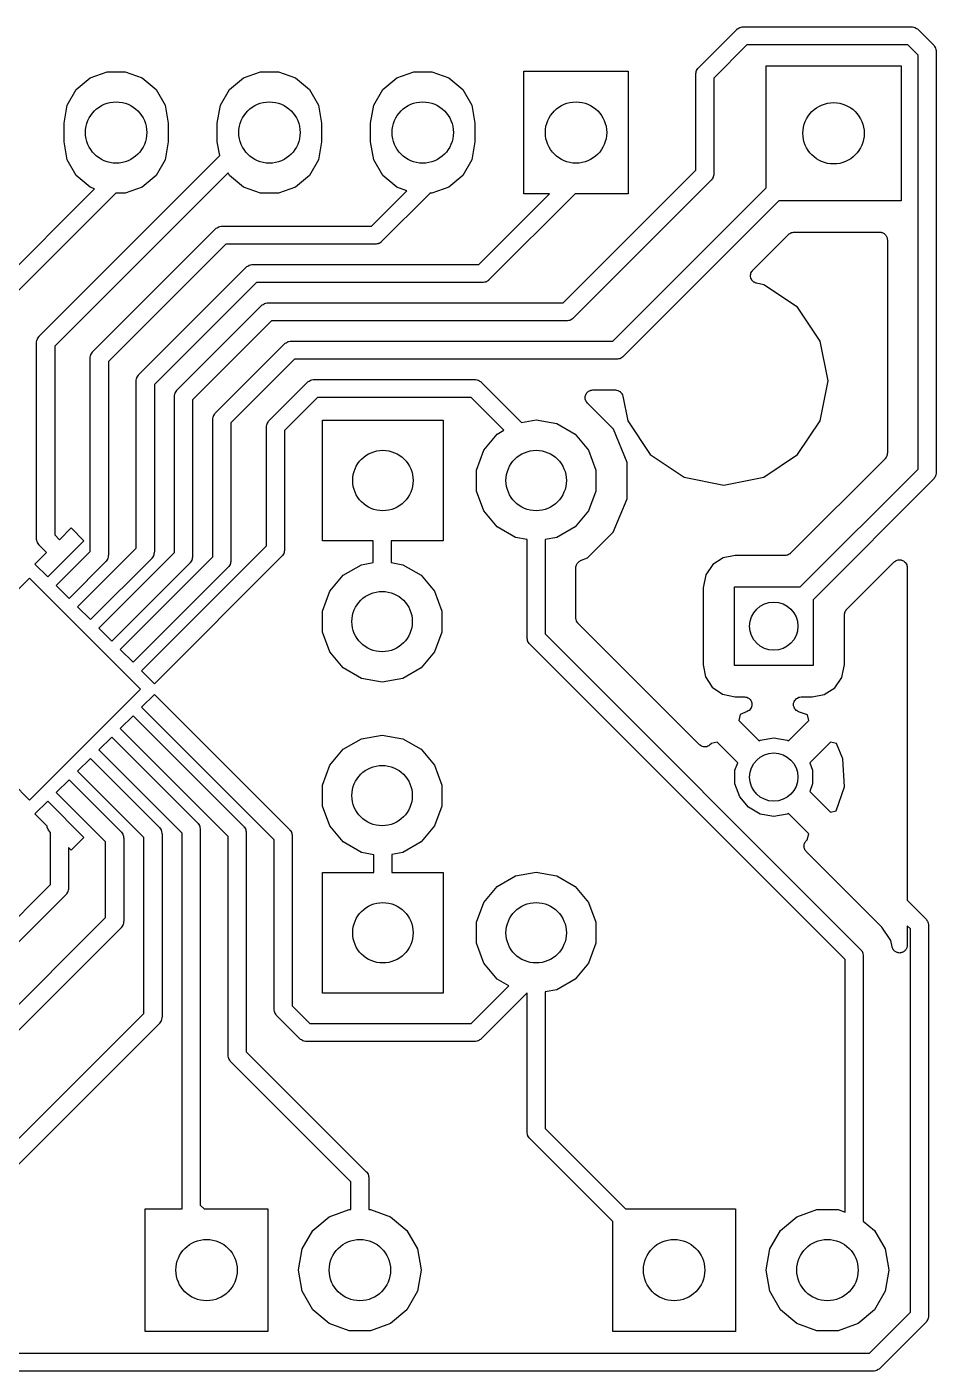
# Model space of a CAD drawing. Extents: x 3.5 to 43, y -206.8 to -184.6.
# Drawn here: x 27.93 to 43, y -206.84 to -184.57 of the extents above; entities that cross this region are included whole.
import ezdxf

# ---------------------------------------------------------------- set-up
doc = ezdxf.new("R2010")
doc.units = 0
doc.header["$MEASUREMENT"] = 0
doc.layers.add('BLACK', color=7, linetype='CONTINUOUS')

msp = doc.modelspace()

# ---------------------------------------------------------------- linework, layer by layer
at = {"layer": 'Black'}
for p, q in [((39.0607, -185.253), (39.6957, -184.618)), ((39.6957, -184.618), (39.7011, -184.614)), ((39.7011, -184.614), (39.7054, -184.609)), ((39.7054, -184.609), (39.7223, -184.599)), ((39.7223, -184.599), (39.7384, -184.588)), ((39.7384, -184.588), (39.7448, -184.586)), ((39.7448, -184.586), (39.7505, -184.583)), ((39.7505, -184.583), (39.7698, -184.58)), ((39.7698, -184.58), (39.7887, -184.575)), ((39.7887, -184.575), (39.7953, -184.575)), ((39.7953, -184.575), (39.8018, -184.574)), ((39.8018, -184.574), (42.5958, -184.574)), ((42.5958, -184.574), (42.6023, -184.575)), ((42.6023, -184.575), (42.6089, -184.575)), ((42.6089, -184.575), (42.6278, -184.58)), ((42.6278, -184.58), (42.6471, -184.583)), ((42.6471, -184.583), (42.6528, -184.586)), ((42.6528, -184.586), (42.6592, -184.588)), ((42.6592, -184.588), (42.6752, -184.599)), ((42.6752, -184.599), (42.6922, -184.609)), ((42.6922, -184.609), (42.6965, -184.614)), ((42.6965, -184.614), (42.7019, -184.618)), ((42.7019, -184.618), (42.9559, -184.872)), ((39.8639, -184.874), (39.3168, -185.421)), ((42.5337, -184.874), (39.8639, -184.874)), ((42.6998, -185.04), (42.5337, -184.874)), ((42.6998, -191.901), (42.6998, -185.04)), ((42.9559, -184.872), (42.9597, -184.877)), ((42.9597, -184.877), (42.9647, -184.882)), ((42.9647, -184.882), (42.9745, -184.899)), ((42.9745, -184.899), (42.9857, -184.915)), ((42.9857, -184.915), (42.9875, -184.921)), ((42.9875, -184.921), (42.9908, -184.927)), ((42.9908, -184.927), (42.9942, -184.946)), ((42.9942, -184.946), (42.9992, -184.965)), ((42.9992, -184.965), (42.9987, -184.972)), ((42.9987, -184.972), (42.9998, -184.978)), ((42.9998, -184.978), (42.9998, -191.963)), ((39.0309, -185.296), (39.0421, -185.28)), ((39.0421, -185.28), (39.0519, -185.263)), ((39.0519, -185.263), (39.0569, -185.258)), ((39.0569, -185.258), (39.0607, -185.253)), ((40.1828, -187.242), (40.1828, -185.219)), ((40.1828, -185.219), (42.418, -185.219)), ((42.418, -185.219), (42.418, -187.455)), ((28.7516, -185.613), (28.9814, -185.42)), ((28.9814, -185.42), (29.2632, -185.317)), ((29.2632, -185.317), (29.5632, -185.317)), ((29.5632, -185.317), (29.845, -185.42)), ((29.845, -185.42), (30.0748, -185.613)), ((31.2916, -185.613), (31.5214, -185.42)), ((31.5214, -185.42), (31.8032, -185.317)), ((31.8032, -185.317), (32.1032, -185.317)), ((32.1032, -185.317), (32.385, -185.42)), ((32.385, -185.42), (32.6148, -185.613)), ((33.8316, -185.613), (34.0614, -185.42)), ((34.0614, -185.42), (34.3432, -185.317)), ((34.3432, -185.317), (34.6432, -185.317)), ((34.6432, -185.317), (34.925, -185.42)), ((34.925, -185.42), (35.1548, -185.613)), ((36.1696, -187.34), (36.1696, -185.308)), ((36.1696, -185.308), (37.8968, -185.308)), ((37.8968, -185.308), (37.8968, -187.34)), ((39.0168, -185.359), (39.0179, -185.353)), ((39.0168, -186.948), (39.0168, -185.359)), ((39.0174, -185.346), (39.0224, -185.327)), ((39.0179, -185.353), (39.0174, -185.346)), ((39.0224, -185.327), (39.0258, -185.308)), ((39.0258, -185.308), (39.0291, -185.302)), ((39.0291, -185.302), (39.0309, -185.296)), ((39.3168, -185.421), (39.3168, -187.01)), ((28.6017, -185.873), (28.7516, -185.613)), ((30.0748, -185.613), (30.2247, -185.873)), ((31.1417, -185.873), (31.2916, -185.613)), ((32.6148, -185.613), (32.7647, -185.873)), ((33.6817, -185.873), (33.8316, -185.613)), ((35.1548, -185.613), (35.3047, -185.873)), ((28.5496, -186.168), (28.6017, -185.873)), ((30.2247, -185.873), (30.2768, -186.168)), ((31.0896, -186.168), (31.1417, -185.873)), ((32.7647, -185.873), (32.8168, -186.168)), ((33.6296, -186.168), (33.6817, -185.873)), ((35.3047, -185.873), (35.3568, -186.168)), ((28.5496, -186.481), (28.5496, -186.168)), ((30.2768, -186.168), (30.2768, -186.481)), ((31.0896, -186.481), (31.0896, -186.168)), ((32.8168, -186.168), (32.8168, -186.481)), ((33.6296, -186.481), (33.6296, -186.168)), ((35.3568, -186.168), (35.3568, -186.481)), ((28.6017, -186.776), (28.5496, -186.481)), ((30.2768, -186.481), (30.2247, -186.776)), ((31.1296, -186.707), (31.0896, -186.481)), ((32.8168, -186.481), (32.7647, -186.776)), ((33.6817, -186.776), (33.6296, -186.481)), ((35.3568, -186.481), (35.3047, -186.776)), ((28.1387, -189.698), (31.1296, -186.707)), ((28.7516, -187.036), (28.6017, -186.776)), ((30.2247, -186.776), (30.0748, -187.036)), ((32.7647, -186.776), (32.6148, -187.036)), ((33.8316, -187.036), (33.6817, -186.776)), ((35.3047, -186.776), (35.1548, -187.036)), ((31.2674, -186.994), (28.3948, -189.866)), ((28.9814, -187.228), (28.7516, -187.036)), ((30.0748, -187.036), (29.845, -187.228)), ((31.2916, -187.036), (31.2674, -186.994)), ((31.5214, -187.228), (31.2916, -187.036)), ((32.6148, -187.036), (32.385, -187.228)), ((34.0614, -187.228), (33.8316, -187.036)), ((35.1548, -187.036), (34.925, -187.228)), ((36.8187, -189.146), (39.0168, -186.948)), ((39.3027, -187.073), (39.2915, -187.089)), ((39.3045, -187.067), (39.3027, -187.073)), ((39.3078, -187.061), (39.3045, -187.067)), ((39.3112, -187.042), (39.3078, -187.061)), ((39.3162, -187.023), (39.3112, -187.042)), ((39.3168, -187.01), (39.3157, -187.017)), ((39.3157, -187.017), (39.3162, -187.023)), ((27.3767, -188.936), (29.0568, -187.256)), ((29.0568, -187.256), (28.9814, -187.228)), ((29.845, -187.228), (29.5632, -187.331)), ((31.8032, -187.331), (31.5214, -187.228)), ((32.385, -187.228), (32.1032, -187.331)), ((33.6437, -187.876), (34.2299, -187.29)), ((34.2299, -187.29), (34.0614, -187.228)), ((34.925, -187.228), (34.6432, -187.331)), ((39.2729, -187.116), (36.9869, -189.402)), ((37.6442, -189.781), (40.1828, -187.242)), ((39.2767, -187.111), (39.2729, -187.116)), ((39.2817, -187.106), (39.2767, -187.111)), ((39.2915, -187.089), (39.2817, -187.106)), ((29.406, -187.331), (27.6328, -189.104)), ((29.5632, -187.331), (29.406, -187.331)), ((32.1032, -187.331), (31.8032, -187.331)), ((34.5993, -187.345), (33.8119, -188.132)), ((34.6031, -187.339), (34.5993, -187.345)), ((34.6081, -187.335), (34.6031, -187.339)), ((34.6104, -187.331), (34.6081, -187.335)), ((34.6432, -187.331), (34.6104, -187.331)), ((35.4217, -188.511), (36.5925, -187.34)), ((37.0167, -187.34), (35.5899, -188.767)), ((36.5925, -187.34), (36.1696, -187.34)), ((37.8968, -187.34), (37.0167, -187.34)), ((40.3949, -187.455), (37.8124, -190.037)), ((42.418, -187.455), (40.3949, -187.455)), ((29.0277, -189.952), (31.0597, -187.92)), ((31.0597, -187.92), (31.0651, -187.916)), ((31.0651, -187.916), (31.0694, -187.911)), ((31.0694, -187.911), (31.0864, -187.901)), ((31.0864, -187.901), (31.1024, -187.89)), ((31.1024, -187.89), (31.1088, -187.888)), ((31.1088, -187.888), (31.1145, -187.885)), ((31.1145, -187.885), (31.1338, -187.882)), ((31.1338, -187.882), (31.1527, -187.877)), ((31.1527, -187.877), (31.1593, -187.877)), ((31.1593, -187.877), (31.1658, -187.876)), ((31.1658, -187.876), (33.6437, -187.876)), ((31.2279, -188.176), (29.2838, -190.12)), ((33.7058, -188.176), (31.2279, -188.176)), ((33.7123, -188.175), (33.7058, -188.176)), ((33.7189, -188.175), (33.7123, -188.175)), ((33.7378, -188.17), (33.7189, -188.175)), ((33.7571, -188.167), (33.7378, -188.17)), ((33.7628, -188.164), (33.7571, -188.167)), ((33.7692, -188.162), (33.7628, -188.164)), ((33.7852, -188.151), (33.7692, -188.162)), ((33.8022, -188.141), (33.7852, -188.151)), ((33.8065, -188.136), (33.8022, -188.141)), ((33.8119, -188.132), (33.8065, -188.136)), ((39.9608, -188.607), (40.5557, -188.012)), ((40.5557, -188.012), (40.5603, -188.009)), ((40.5603, -188.009), (40.5639, -188.005)), ((40.5639, -188.005), (40.5783, -187.996)), ((40.5783, -187.996), (40.5918, -187.987)), ((40.5918, -187.987), (40.5972, -187.985)), ((40.5972, -187.985), (40.6021, -187.983)), ((40.6021, -187.983), (40.6184, -187.98)), ((40.6184, -187.98), (40.6344, -187.975)), ((40.6344, -187.975), (40.64, -187.976)), ((40.64, -187.976), (40.6455, -187.975)), ((40.6455, -187.975), (42.0648, -187.975)), ((42.0648, -187.975), (42.0757, -187.977)), ((42.0757, -187.977), (42.0869, -187.977)), ((42.0869, -187.977), (42.0973, -187.981)), ((42.0973, -187.981), (42.1082, -187.983)), ((42.1082, -187.983), (42.1179, -187.988)), ((42.1179, -187.988), (42.1283, -187.992)), ((42.1283, -187.992), (42.1368, -187.999)), ((42.1368, -187.999), (42.1464, -188.005)), ((42.1464, -188.005), (42.1536, -188.013)), ((42.1536, -188.013), (42.1621, -188.02)), ((42.1621, -188.02), (42.1676, -188.03)), ((42.1676, -188.03), (42.1748, -188.038)), ((42.1748, -188.038), (42.1786, -188.049)), ((42.1786, -188.049), (42.1841, -188.059)), ((42.1841, -188.059), (42.1861, -188.069)), ((42.1861, -188.069), (42.1899, -188.08)), ((42.1899, -188.08), (42.1899, -188.091)), ((42.1899, -188.091), (42.1918, -188.102)), ((42.1918, -188.102), (42.1918, -191.638)), ((29.7897, -190.333), (31.5677, -188.555)), ((31.5677, -188.555), (31.5731, -188.551)), ((31.5731, -188.551), (31.5774, -188.546)), ((31.5774, -188.546), (31.5944, -188.536)), ((31.5944, -188.536), (31.6104, -188.525)), ((31.6104, -188.525), (31.6168, -188.523)), ((31.6168, -188.523), (31.6225, -188.52)), ((31.6225, -188.52), (31.6418, -188.517)), ((31.6418, -188.517), (31.6607, -188.512)), ((31.6607, -188.512), (31.6673, -188.512)), ((31.6673, -188.512), (31.6738, -188.511)), ((31.6738, -188.511), (35.4217, -188.511)), ((39.9355, -188.643), (39.9458, -188.629)), ((39.9458, -188.629), (39.9551, -188.613)), ((39.9551, -188.613), (39.9584, -188.611)), ((39.9584, -188.611), (39.9608, -188.607)), ((31.7359, -188.811), (30.0458, -190.501)), ((35.4838, -188.811), (31.7359, -188.811)), ((35.4903, -188.81), (35.4838, -188.811)), ((35.4969, -188.81), (35.4903, -188.81)), ((35.5158, -188.805), (35.4969, -188.81)), ((35.5351, -188.802), (35.5158, -188.805)), ((35.5408, -188.799), (35.5351, -188.802)), ((35.5472, -188.797), (35.5408, -188.799)), ((35.5632, -188.786), (35.5472, -188.797)), ((35.5802, -188.776), (35.5632, -188.786)), ((35.5845, -188.771), (35.5802, -188.776)), ((35.5899, -188.767), (35.5845, -188.771)), ((39.9236, -188.694), (39.9244, -188.69)), ((39.9263, -188.712), (39.9236, -188.694)), ((39.9241, -188.686), (39.9287, -188.669)), ((39.9244, -188.69), (39.9241, -188.686)), ((39.9279, -188.73), (39.9263, -188.712)), ((39.9297, -188.734), (39.9279, -188.73)), ((39.9287, -188.669), (39.9322, -188.651)), ((39.9303, -188.738), (39.9297, -188.734)), ((39.939, -188.753), (39.9303, -188.738)), ((39.9322, -188.651), (39.9344, -188.647)), ((39.9344, -188.647), (39.9355, -188.643)), ((39.9465, -188.77), (39.939, -188.753)), ((39.9495, -188.773), (39.9465, -188.77)), ((39.9515, -188.776), (39.9495, -188.773)), ((39.965, -188.788), (39.9515, -188.776)), ((39.9777, -188.801), (39.965, -188.788)), ((39.9815, -188.803), (39.9777, -188.801)), ((39.9847, -188.805), (39.9815, -188.803)), ((40.0014, -188.812), (39.9847, -188.805)), ((40.0177, -188.82), (40.0014, -188.812)), ((40.0219, -188.82), (40.0177, -188.82)), ((40.0258, -188.821), (40.0219, -188.82)), ((40.1445, -188.845), (40.0258, -188.821)), ((40.7043, -189.219), (40.1445, -188.845)), ((30.4247, -190.587), (31.8217, -189.19)), ((31.8217, -189.19), (31.8271, -189.186)), ((31.8271, -189.186), (31.8314, -189.181)), ((31.8314, -189.181), (31.8484, -189.171)), ((31.8484, -189.171), (31.8644, -189.16)), ((31.8644, -189.16), (31.8708, -189.158)), ((31.8708, -189.158), (31.8765, -189.155)), ((31.8765, -189.155), (31.8958, -189.152)), ((31.8958, -189.152), (31.9147, -189.147)), ((31.9147, -189.147), (31.9213, -189.147)), ((31.9213, -189.147), (31.9278, -189.146)), ((31.9278, -189.146), (36.8187, -189.146)), ((41.0782, -189.779), (40.7043, -189.219)), ((31.9899, -189.446), (30.6808, -190.755)), ((36.8808, -189.446), (31.9899, -189.446)), ((36.8873, -189.445), (36.8808, -189.446)), ((36.8939, -189.445), (36.8873, -189.445)), ((36.9128, -189.44), (36.8939, -189.445)), ((36.9321, -189.437), (36.9128, -189.44)), ((36.9378, -189.434), (36.9321, -189.437)), ((36.9442, -189.432), (36.9378, -189.434)), ((36.9602, -189.421), (36.9442, -189.432)), ((36.9772, -189.411), (36.9602, -189.421)), ((36.9815, -189.406), (36.9772, -189.411)), ((36.9869, -189.402), (36.9815, -189.406)), ((28.1038, -189.753), (28.1071, -189.747)), ((28.1071, -189.747), (28.1089, -189.741)), ((28.1089, -189.741), (28.1201, -189.725)), ((28.1201, -189.725), (28.1299, -189.708)), ((28.1299, -189.708), (28.1349, -189.703)), ((28.1349, -189.703), (28.1387, -189.698)), ((28.0948, -189.804), (28.0959, -189.798)), ((28.0948, -193.053), (28.0948, -189.804)), ((28.0954, -189.791), (28.1004, -189.772)), ((28.0959, -189.798), (28.0954, -189.791)), ((28.1004, -189.772), (28.1038, -189.753)), ((28.3948, -189.866), (28.3948, -192.991)), ((29.0091, -189.979), (29.0189, -189.962)), ((29.0189, -189.962), (29.0239, -189.957)), ((29.0239, -189.957), (29.0277, -189.952)), ((31.0597, -190.968), (32.2027, -189.825)), ((32.2027, -189.825), (32.2081, -189.821)), ((32.2081, -189.821), (32.2124, -189.816)), ((32.2124, -189.816), (32.2294, -189.806)), ((32.2294, -189.806), (32.2454, -189.795)), ((32.2454, -189.795), (32.2518, -189.793)), ((32.2518, -189.793), (32.2575, -189.79)), ((32.2575, -189.79), (32.2768, -189.787)), ((32.2768, -189.787), (32.2957, -189.782)), ((32.2957, -189.782), (32.3023, -189.782)), ((32.3023, -189.782), (32.3088, -189.781)), ((32.3088, -189.781), (37.6442, -189.781)), ((41.2096, -190.439), (41.0782, -189.779)), ((28.9838, -190.058), (28.9849, -190.052)), ((28.9838, -193.266), (28.9838, -190.058)), ((28.9844, -190.045), (28.9894, -190.026)), ((28.9849, -190.052), (28.9844, -190.045)), ((28.9894, -190.026), (28.9928, -190.007)), ((28.9928, -190.007), (28.9961, -190.001)), ((28.9961, -190.001), (28.9979, -189.995)), ((28.9979, -189.995), (29.0091, -189.979)), ((29.2838, -190.12), (29.2838, -193.328)), ((32.3709, -190.081), (31.3158, -191.136)), ((37.7063, -190.081), (32.3709, -190.081)), ((37.7128, -190.08), (37.7063, -190.081)), ((37.7194, -190.08), (37.7128, -190.08)), ((37.7383, -190.075), (37.7194, -190.08)), ((37.7576, -190.072), (37.7383, -190.075)), ((37.7633, -190.069), (37.7576, -190.072)), ((37.7697, -190.067), (37.7633, -190.069)), ((37.7857, -190.056), (37.7697, -190.067)), ((37.8027, -190.046), (37.7857, -190.056)), ((37.807, -190.041), (37.8027, -190.046)), ((37.8124, -190.037), (37.807, -190.041)), ((29.7464, -190.426), (29.7514, -190.407)), ((29.7514, -190.407), (29.7548, -190.388)), ((29.7548, -190.388), (29.7581, -190.382)), ((29.7581, -190.382), (29.7599, -190.376)), ((29.7599, -190.376), (29.7711, -190.36)), ((29.7711, -190.36), (29.7809, -190.343)), ((29.7809, -190.343), (29.7859, -190.338)), ((29.7859, -190.338), (29.7897, -190.333)), ((32.6578, -190.422), (32.6767, -190.417)), ((32.6767, -190.417), (32.6833, -190.417)), ((32.6833, -190.417), (32.6898, -190.416)), ((32.6898, -190.416), (35.3568, -190.416)), ((35.3568, -190.416), (35.3633, -190.417)), ((35.3633, -190.417), (35.3699, -190.417)), ((35.3699, -190.417), (35.3888, -190.422)), ((29.7458, -190.439), (29.7469, -190.433)), ((29.7458, -193.211), (29.7458, -190.439)), ((29.7469, -190.433), (29.7464, -190.426)), ((30.0458, -190.501), (30.0458, -193.273)), ((30.3898, -190.642), (30.3931, -190.636)), ((30.3931, -190.636), (30.3949, -190.63)), ((30.3949, -190.63), (30.4061, -190.614)), ((30.4061, -190.614), (30.4159, -190.597)), ((30.4159, -190.597), (30.4209, -190.592)), ((30.4209, -190.592), (30.4247, -190.587)), ((31.9487, -191.095), (32.5837, -190.46)), ((32.5837, -190.46), (32.5891, -190.456)), ((32.5891, -190.456), (32.5934, -190.451)), ((32.5934, -190.451), (32.6103, -190.441)), ((32.6103, -190.441), (32.6264, -190.43)), ((32.6264, -190.43), (32.6328, -190.428)), ((32.6328, -190.428), (32.6385, -190.425)), ((32.6385, -190.425), (32.6578, -190.422)), ((35.3888, -190.422), (35.4081, -190.425)), ((35.4081, -190.425), (35.4138, -190.428)), ((35.4138, -190.428), (35.4202, -190.43)), ((35.4202, -190.43), (35.4362, -190.441)), ((35.4362, -190.441), (35.4532, -190.451)), ((35.4532, -190.451), (35.4575, -190.456)), ((35.4575, -190.456), (35.4629, -190.46)), ((35.4629, -190.46), (36.1316, -191.129)), ((37.2075, -190.643), (37.2192, -190.631)), ((37.2192, -190.631), (37.2298, -190.619)), ((37.2298, -190.619), (37.2347, -190.616)), ((37.2347, -190.616), (37.2387, -190.612)), ((37.2387, -190.612), (37.2537, -190.605)), ((37.2537, -190.605), (37.268, -190.597)), ((37.268, -190.597), (37.2735, -190.596)), ((37.2735, -190.596), (37.2787, -190.593)), ((37.2787, -190.593), (37.2951, -190.592)), ((37.2951, -190.592), (37.3114, -190.589)), ((37.3114, -190.589), (37.6846, -190.589)), ((37.6846, -190.589), (37.705, -190.593)), ((37.705, -190.593), (37.7255, -190.596)), ((37.7255, -190.596), (37.7267, -190.596)), ((37.7267, -190.596), (37.7281, -190.597)), ((37.7281, -190.597), (37.746, -190.607)), ((37.746, -190.607), (37.7641, -190.617)), ((37.7641, -190.617), (37.7651, -190.618)), ((37.7651, -190.618), (37.7663, -190.619)), ((37.7663, -190.619), (37.7796, -190.635)), ((37.7796, -190.635), (37.7932, -190.65)), ((41.0782, -191.099), (41.2096, -190.439)), ((30.3808, -190.693), (30.3819, -190.687)), ((30.3808, -193.283), (30.3808, -190.693)), ((30.3814, -190.68), (30.3864, -190.661)), ((30.3819, -190.687), (30.3814, -190.68)), ((30.3864, -190.661), (30.3898, -190.642)), ((30.6808, -190.755), (30.6808, -193.345)), ((32.7519, -190.716), (32.2048, -191.263)), ((35.2947, -190.716), (32.7519, -190.716)), ((35.8367, -191.258), (35.2947, -190.716)), ((37.1849, -190.727), (37.1863, -190.711)), ((37.1863, -190.732), (37.1849, -190.727)), ((37.1863, -190.694), (37.1883, -190.689)), ((37.1863, -190.711), (37.1863, -190.694)), ((37.1863, -190.738), (37.1863, -190.732)), ((37.192, -190.754), (37.1863, -190.738)), ((37.1883, -190.689), (37.1888, -190.683)), ((37.1888, -190.683), (37.1958, -190.668)), ((37.1963, -190.77), (37.192, -190.754)), ((37.1958, -190.668), (37.2014, -190.653)), ((37.1995, -190.774), (37.1963, -190.77)), ((37.2014, -190.78), (37.1995, -190.774)), ((37.2014, -190.653), (37.2051, -190.648)), ((37.2121, -190.792), (37.2014, -190.78)), ((37.2051, -190.648), (37.2075, -190.643)), ((37.2215, -190.806), (37.2121, -190.792)), ((37.652, -191.237), (37.2215, -190.806)), ((37.7932, -190.65), (37.7937, -190.651)), ((37.7937, -190.651), (37.7946, -190.653)), ((37.7946, -190.653), (37.8017, -190.672)), ((37.8017, -190.672), (37.8092, -190.691)), ((37.8092, -190.691), (37.8904, -191.099)), ((31.0158, -191.074), (31.0169, -191.068)), ((31.0158, -193.355), (31.0158, -191.074)), ((31.0164, -191.061), (31.0214, -191.042)), ((31.0169, -191.068), (31.0164, -191.061)), ((31.0214, -191.042), (31.0248, -191.023)), ((31.0248, -191.023), (31.0281, -191.017)), ((31.0281, -191.017), (31.0299, -191.011)), ((31.0299, -191.011), (31.0411, -190.995)), ((31.0411, -190.995), (31.0509, -190.978)), ((31.0509, -190.978), (31.0559, -190.973)), ((31.0559, -190.973), (31.0597, -190.968)), ((31.3158, -191.136), (31.3158, -193.417)), ((31.9048, -191.201), (31.9059, -191.195)), ((31.9048, -193.173), (31.9048, -191.201)), ((31.9054, -191.188), (31.9104, -191.169)), ((31.9059, -191.195), (31.9054, -191.188)), ((31.9104, -191.169), (31.9138, -191.15)), ((31.9138, -191.15), (31.9171, -191.144)), ((31.9171, -191.144), (31.9189, -191.138)), ((31.9189, -191.138), (31.9301, -191.122)), ((31.9301, -191.122), (31.9399, -191.105)), ((31.9399, -191.105), (31.9449, -191.1)), ((31.9449, -191.1), (31.9487, -191.095)), ((32.2048, -191.263), (32.2048, -193.236)), ((32.8328, -193.09), (32.8328, -191.09)), ((32.8328, -191.09), (34.8328, -191.09)), ((34.8328, -191.09), (34.8328, -193.09)), ((35.7276, -191.321), (35.8367, -191.258)), ((36.1316, -191.129), (36.3728, -191.086)), ((36.3728, -191.086), (36.7161, -191.147)), ((36.7161, -191.147), (37.018, -191.321)), ((37.8811, -191.791), (37.652, -191.237)), ((37.8904, -191.099), (38.2643, -191.659)), ((40.7043, -191.659), (41.0782, -191.099)), ((35.5035, -191.588), (35.7276, -191.321)), ((37.018, -191.321), (37.2421, -191.588)), ((35.3842, -191.916), (35.5035, -191.588)), ((37.2421, -191.588), (37.3614, -191.916)), ((38.2643, -191.659), (38.8241, -192.033)), ((40.1445, -192.033), (40.7043, -191.659)), ((42.1546, -191.728), (40.5869, -193.295)), ((42.1578, -191.723), (42.1546, -191.728)), ((42.1621, -191.72), (42.1578, -191.723)), ((42.1704, -191.705), (42.1621, -191.72)), ((42.1799, -191.692), (42.1704, -191.705)), ((42.1813, -191.686), (42.1799, -191.692)), ((42.1841, -191.681), (42.1813, -191.686)), ((42.187, -191.665), (42.1841, -191.681)), ((42.1913, -191.649), (42.187, -191.665)), ((42.1918, -191.638), (42.1908, -191.643)), ((42.1908, -191.643), (42.1913, -191.649)), ((35.3842, -192.264), (35.3842, -191.916)), ((37.3614, -191.916), (37.3614, -192.264)), ((37.8805, -192.391), (37.8811, -191.791)), ((40.7477, -193.853), (42.6998, -191.901)), ((42.9992, -191.976), (42.9942, -191.995)), ((42.9998, -191.963), (42.9987, -191.97)), ((42.9987, -191.97), (42.9992, -191.976)), ((38.8241, -192.033), (39.4843, -192.164)), ((39.4843, -192.164), (40.1445, -192.033)), ((42.9559, -192.069), (40.9598, -194.065)), ((42.9597, -192.064), (42.9559, -192.069)), ((42.9647, -192.059), (42.9597, -192.064)), ((42.9745, -192.042), (42.9647, -192.059)), ((42.9857, -192.026), (42.9745, -192.042)), ((42.9875, -192.02), (42.9857, -192.026)), ((42.9908, -192.014), (42.9875, -192.02)), ((42.9942, -191.995), (42.9908, -192.014)), ((35.5035, -192.592), (35.3842, -192.264)), ((37.3614, -192.264), (37.2421, -192.592)), ((37.6505, -192.945), (37.8805, -192.391)), ((35.7276, -192.859), (35.5035, -192.592)), ((37.2421, -192.592), (37.018, -192.859)), ((36.0295, -193.033), (35.7276, -192.859)), ((37.018, -192.859), (36.7161, -193.033)), ((28.0959, -193.06), (28.0948, -193.053)), ((28.0954, -193.066), (28.0959, -193.06)), ((28.1004, -193.085), (28.0954, -193.066)), ((28.1038, -193.105), (28.1004, -193.085)), ((28.8797, -193.087), (28.2786, -193.688)), ((28.3948, -192.991), (28.4731, -193.07)), ((28.4731, -193.07), (28.6675, -192.875)), ((28.6675, -192.875), (28.8797, -193.087)), ((36.2228, -193.067), (36.0295, -193.033)), ((36.2228, -194.694), (36.2228, -193.067)), ((36.7161, -193.033), (36.5228, -193.067)), ((36.5228, -193.067), (36.5228, -194.631)), ((37.2259, -193.369), (37.6505, -192.945)), ((28.0665, -193.476), (28.2609, -193.282)), ((28.1071, -193.11), (28.1038, -193.105)), ((28.1089, -193.117), (28.1071, -193.11)), ((28.1201, -193.133), (28.1089, -193.117)), ((28.1299, -193.15), (28.1201, -193.133)), ((28.1349, -193.154), (28.1299, -193.15)), ((28.1387, -193.159), (28.1349, -193.154)), ((28.2609, -193.282), (28.1387, -193.159)), ((28.42, -193.83), (28.9838, -193.266)), ((28.7736, -194.183), (29.7458, -193.211)), ((29.1271, -194.537), (30.3808, -193.283)), ((29.8343, -195.244), (31.9048, -193.173)), ((30.0402, -193.305), (30.0368, -193.324)), ((30.0452, -193.286), (30.0402, -193.305)), ((30.0458, -193.273), (30.0447, -193.28)), ((30.0447, -193.28), (30.0452, -193.286)), ((32.1907, -193.299), (32.1795, -193.315)), ((32.1925, -193.293), (32.1907, -193.299)), ((32.1958, -193.287), (32.1925, -193.293)), ((32.1992, -193.268), (32.1958, -193.287)), ((32.2042, -193.249), (32.1992, -193.268)), ((32.2048, -193.236), (32.2037, -193.242)), ((32.2037, -193.242), (32.2042, -193.249)), ((33.6701, -193.09), (32.8328, -193.09)), ((33.6701, -193.45), (33.6701, -193.09)), ((34.8328, -193.09), (33.9701, -193.09)), ((33.9701, -193.09), (33.9701, -193.45)), ((40.5643, -193.311), (40.5508, -193.321)), ((40.5787, -193.303), (40.5643, -193.311)), ((40.5823, -193.299), (40.5787, -193.303)), ((40.5869, -193.295), (40.5823, -193.299)), ((28.2786, -193.688), (28.0665, -193.476)), ((29.2399, -193.434), (28.6322, -194.042)), ((30.0019, -193.379), (28.9857, -194.395)), ((29.2437, -193.429), (29.2399, -193.434)), ((29.2487, -193.424), (29.2437, -193.429)), ((29.2585, -193.408), (29.2487, -193.424)), ((29.2697, -193.391), (29.2585, -193.408)), ((29.2715, -193.385), (29.2697, -193.391)), ((29.2748, -193.379), (29.2715, -193.385)), ((29.2782, -193.36), (29.2748, -193.379)), ((29.2832, -193.341), (29.2782, -193.36)), ((29.2838, -193.328), (29.2827, -193.335)), ((29.2827, -193.335), (29.2832, -193.341)), ((30.6369, -193.451), (29.3393, -194.749)), ((29.4807, -194.89), (31.0158, -193.355)), ((31.2719, -193.523), (29.6928, -195.102)), ((30.0057, -193.374), (30.0019, -193.379)), ((30.0107, -193.37), (30.0057, -193.374)), ((30.0205, -193.353), (30.0107, -193.37)), ((30.0317, -193.337), (30.0205, -193.353)), ((30.0335, -193.33), (30.0317, -193.337)), ((30.0368, -193.324), (30.0335, -193.33)), ((32.1609, -193.342), (30.0464, -195.456)), ((30.6407, -193.446), (30.6369, -193.451)), ((30.6457, -193.442), (30.6407, -193.446)), ((30.6555, -193.425), (30.6457, -193.442)), ((30.6667, -193.409), (30.6555, -193.425)), ((30.6685, -193.402), (30.6667, -193.409)), ((30.6718, -193.397), (30.6685, -193.402)), ((30.6752, -193.377), (30.6718, -193.397)), ((30.6802, -193.358), (30.6752, -193.377)), ((30.6808, -193.345), (30.6797, -193.352)), ((30.6797, -193.352), (30.6802, -193.358)), ((31.2757, -193.518), (31.2719, -193.523)), ((31.2807, -193.514), (31.2757, -193.518)), ((31.2905, -193.497), (31.2807, -193.514)), ((31.3017, -193.481), (31.2905, -193.497)), ((31.3035, -193.474), (31.3017, -193.481)), ((31.3068, -193.469), (31.3035, -193.474)), ((31.3102, -193.449), (31.3068, -193.469)), ((31.3152, -193.43), (31.3102, -193.449)), ((31.3158, -193.417), (31.3147, -193.424)), ((31.3147, -193.424), (31.3152, -193.43)), ((32.1647, -193.336), (32.1609, -193.342)), ((32.1697, -193.332), (32.1647, -193.336)), ((32.1795, -193.315), (32.1697, -193.332)), ((33.1752, -193.658), (33.4769, -193.484)), ((33.4769, -193.484), (33.6701, -193.45)), ((33.9701, -193.45), (34.1633, -193.484)), ((34.1633, -193.484), (34.465, -193.658)), ((37.0308, -193.535), (37.0323, -193.526)), ((37.0319, -193.518), (37.0361, -193.505)), ((37.0323, -193.526), (37.0319, -193.518)), ((37.0361, -193.505), (37.0385, -193.491)), ((37.0385, -193.491), (37.0427, -193.484)), ((37.0427, -193.484), (37.0452, -193.476)), ((37.0452, -193.476), (37.0536, -193.465)), ((37.0536, -193.465), (37.0605, -193.453)), ((37.0605, -193.453), (37.067, -193.448)), ((37.067, -193.448), (37.0721, -193.441)), ((37.0721, -193.441), (37.0837, -193.434)), ((37.0837, -193.434), (37.0943, -193.425)), ((37.0943, -193.425), (37.1022, -193.422)), ((37.1022, -193.422), (37.1093, -193.417)), ((37.1093, -193.417), (37.2259, -193.369)), ((39.2987, -193.482), (39.1827, -193.652)), ((39.4723, -193.37), (39.2987, -193.482)), ((39.6716, -193.333), (39.4723, -193.37)), ((40.4971, -193.333), (39.6716, -193.333)), ((40.5026, -193.332), (40.4971, -193.333)), ((40.5082, -193.332), (40.5026, -193.332)), ((40.5242, -193.328), (40.5082, -193.332)), ((40.5405, -193.325), (40.5242, -193.328)), ((40.5454, -193.322), (40.5405, -193.325)), ((40.5508, -193.321), (40.5454, -193.322)), ((41.5174, -194.226), (42.304, -193.439)), ((42.304, -193.439), (42.3176, -193.43)), ((42.3176, -193.43), (42.3303, -193.419)), ((42.3303, -193.419), (42.3355, -193.417)), ((42.3355, -193.417), (42.3401, -193.414)), ((42.3401, -193.414), (42.3562, -193.41)), ((42.3562, -193.41), (42.3717, -193.404)), ((42.3717, -193.404), (42.3773, -193.404)), ((42.3773, -193.404), (42.3827, -193.403)), ((42.3827, -193.403), (42.3993, -193.404)), ((42.3993, -193.404), (42.4159, -193.404)), ((42.4159, -193.404), (42.4211, -193.406)), ((42.4211, -193.406), (42.4267, -193.407)), ((42.4267, -193.407), (42.4417, -193.414)), ((42.4417, -193.414), (42.4573, -193.419)), ((42.4573, -193.419), (42.4616, -193.423)), ((42.4616, -193.423), (42.4666, -193.425)), ((42.4666, -193.425), (42.4784, -193.437)), ((42.4784, -193.437), (42.4911, -193.448)), ((42.4911, -193.448), (42.4939, -193.452)), ((42.4939, -193.452), (42.4978, -193.456)), ((42.4978, -193.456), (42.5048, -193.471)), ((42.5048, -193.471), (42.5131, -193.486)), ((42.5131, -193.486), (42.5141, -193.491)), ((42.5141, -193.491), (42.5165, -193.496)), ((42.5165, -193.496), (42.5179, -193.513)), ((42.5179, -193.513), (42.5208, -193.529)), ((42.5208, -193.529), (42.5208, -199.042)), ((26.1396, -195.544), (27.9781, -193.706)), ((27.9781, -193.706), (29.8166, -195.544)), ((32.9512, -193.925), (33.1752, -193.658)), ((34.465, -193.658), (34.689, -193.925)), ((37.0308, -194.368), (37.0308, -193.535)), ((39.1827, -193.652), (39.1394, -193.866)), ((28.6322, -194.042), (28.42, -193.83)), ((32.832, -194.253), (32.9512, -193.925)), ((34.689, -193.925), (34.8082, -194.253)), ((39.1394, -193.866), (39.1394, -195.141)), ((39.6598, -195.153), (39.6598, -193.853)), ((39.6598, -193.853), (40.7477, -193.853)), ((28.9857, -194.395), (28.7736, -194.183)), ((40.9598, -194.065), (40.9598, -195.153)), ((32.832, -194.601), (32.832, -194.253)), ((34.8082, -194.253), (34.8082, -194.601)), ((37.0318, -194.374), (37.0308, -194.368)), ((37.0313, -194.379), (37.0318, -194.374)), ((37.0356, -194.395), (37.0313, -194.379)), ((37.0385, -194.412), (37.0356, -194.395)), ((37.0413, -194.417), (37.0385, -194.412)), ((37.0427, -194.422), (37.0413, -194.417)), ((37.0522, -194.436), (37.0427, -194.422)), ((41.4802, -194.316), (41.4812, -194.31)), ((41.4802, -195.14), (41.4802, -194.316)), ((41.4807, -194.305), (41.485, -194.289)), ((41.4812, -194.31), (41.4807, -194.305)), ((41.485, -194.289), (41.4879, -194.272)), ((41.4879, -194.272), (41.4907, -194.267)), ((41.4907, -194.267), (41.4921, -194.262)), ((41.4921, -194.262), (41.5017, -194.248)), ((41.5017, -194.248), (41.51, -194.234)), ((41.51, -194.234), (41.5142, -194.231)), ((41.5142, -194.231), (41.5174, -194.226)), ((29.3393, -194.749), (29.1271, -194.537)), ((32.9512, -194.928), (32.832, -194.601)), ((34.8082, -194.601), (34.689, -194.928)), ((36.5228, -194.631), (41.7494, -199.858)), ((37.0605, -194.45), (37.0522, -194.436)), ((37.0648, -194.454), (37.0605, -194.45)), ((37.068, -194.458), (37.0648, -194.454)), ((39.0771, -196.467), (37.068, -194.458)), ((36.2239, -194.7), (36.2228, -194.694)), ((36.2234, -194.707), (36.2239, -194.7)), ((36.2284, -194.726), (36.2234, -194.707)), ((36.2318, -194.745), (36.2284, -194.726)), ((36.2351, -194.751), (36.2318, -194.745)), ((36.2369, -194.757), (36.2351, -194.751)), ((36.2481, -194.773), (36.2369, -194.757)), ((36.2579, -194.79), (36.2481, -194.773)), ((36.2629, -194.794), (36.2579, -194.79)), ((36.2667, -194.8), (36.2629, -194.794)), ((41.4933, -200.026), (36.2667, -194.8)), ((29.6928, -195.102), (29.4807, -194.89)), ((33.1752, -195.195), (32.9512, -194.928)), ((34.689, -194.928), (34.465, -195.195)), ((30.0464, -195.456), (29.8343, -195.244)), ((33.4769, -195.37), (33.1752, -195.195)), ((34.465, -195.195), (34.1633, -195.37)), ((39.1394, -195.141), (39.1769, -195.34)), ((40.9598, -195.153), (39.6598, -195.153)), ((41.4369, -195.355), (41.4802, -195.14)), ((33.8201, -195.43), (33.4769, -195.37)), ((34.1633, -195.37), (33.8201, -195.43)), ((39.1769, -195.34), (39.2886, -195.514)), ((39.2886, -195.514), (39.4583, -195.63)), ((41.1473, -195.636), (41.3209, -195.524)), ((41.3209, -195.524), (41.4369, -195.355)), ((29.8166, -195.544), (27.9781, -197.383)), ((29.8343, -195.845), (30.0464, -195.633)), ((30.0464, -195.633), (32.2879, -197.874)), ((39.4583, -195.63), (39.6725, -195.673)), ((39.6725, -195.673), (39.8222, -195.673)), ((39.8222, -195.673), (39.8412, -195.677)), ((39.8412, -195.677), (39.8604, -195.679)), ((39.8604, -195.679), (39.8629, -195.681)), ((39.8629, -195.681), (39.8656, -195.681)), ((39.8656, -195.681), (39.8824, -195.691)), ((39.8824, -195.691), (39.8995, -195.7)), ((39.8995, -195.7), (39.9014, -195.702)), ((39.9014, -195.702), (39.9038, -195.703)), ((39.9038, -195.703), (39.9162, -195.718)), ((39.9162, -195.718), (39.9293, -195.732)), ((39.9293, -195.732), (39.9304, -195.735)), ((39.9304, -195.735), (39.9322, -195.737)), ((39.9322, -195.737), (39.9388, -195.755)), ((39.9388, -195.755), (39.9462, -195.773)), ((40.6388, -195.778), (40.6461, -195.759)), ((40.6461, -195.759), (40.653, -195.739)), ((40.653, -195.739), (40.6536, -195.738)), ((40.6536, -195.738), (40.6539, -195.737)), ((40.6539, -195.737), (40.6675, -195.721)), ((40.6675, -195.721), (40.6809, -195.704)), ((40.6809, -195.704), (40.6817, -195.704)), ((40.6817, -195.704), (40.6823, -195.703)), ((40.6823, -195.703), (40.7006, -195.693)), ((40.7006, -195.693), (40.7188, -195.682)), ((40.7188, -195.682), (40.7197, -195.682)), ((40.7197, -195.682), (40.7205, -195.681)), ((40.7205, -195.681), (40.7413, -195.677)), ((40.7413, -195.677), (40.7621, -195.673)), ((40.7621, -195.673), (40.763, -195.674)), ((40.763, -195.674), (40.7639, -195.673)), ((40.7639, -195.673), (40.948, -195.673)), ((40.948, -195.673), (41.1473, -195.636)), ((32.0318, -198.043), (29.8343, -195.845)), ((39.7544, -195.966), (39.7306, -196.065)), ((39.8708, -195.918), (39.7544, -195.966)), ((39.8871, -195.907), (39.8708, -195.918)), ((39.9038, -195.898), (39.8871, -195.907)), ((39.9056, -195.896), (39.9038, -195.898)), ((39.908, -195.894), (39.9056, -195.896)), ((39.9197, -195.879), (39.908, -195.894)), ((39.9322, -195.864), (39.9197, -195.879)), ((39.9331, -195.861), (39.9322, -195.864)), ((39.9348, -195.859), (39.9331, -195.861)), ((39.9406, -195.841), (39.9348, -195.859)), ((39.9473, -195.823), (39.9406, -195.841)), ((39.9462, -195.773), (39.9463, -195.776)), ((39.9463, -195.776), (39.9473, -195.778)), ((39.9473, -195.778), (39.9473, -195.798)), ((39.9473, -195.798), (39.9481, -195.817)), ((39.9481, -195.817), (39.9473, -195.82)), ((39.9473, -195.82), (39.9473, -195.823)), ((40.6385, -195.78), (40.6388, -195.779)), ((40.6388, -195.801), (40.6385, -195.78)), ((40.6388, -195.779), (40.6388, -195.778)), ((40.6388, -195.823), (40.6388, -195.801)), ((40.6391, -195.823), (40.6388, -195.823)), ((40.6392, -195.824), (40.6391, -195.823)), ((40.6467, -195.844), (40.6392, -195.824)), ((40.6539, -195.864), (40.6467, -195.844)), ((40.6545, -195.865), (40.6539, -195.864)), ((40.6548, -195.866), (40.6545, -195.865)), ((40.6687, -195.882), (40.6548, -195.866)), ((40.6823, -195.898), (40.6687, -195.882)), ((40.6831, -195.898), (40.6823, -195.898)), ((40.6837, -195.899), (40.6831, -195.898)), ((40.7021, -195.909), (40.6837, -195.899)), ((40.7205, -195.92), (40.7021, -195.909)), ((40.7214, -195.92), (40.7205, -195.92)), ((40.7222, -195.92), (40.7214, -195.92)), ((40.8663, -195.971), (40.7222, -195.92)), ((40.889, -196.065), (40.8663, -195.971)), ((29.4807, -196.199), (29.6928, -195.986)), ((31.2698, -197.988), (29.4807, -196.199)), ((29.6928, -195.986), (31.5259, -197.819)), ((39.7306, -196.065), (40.0671, -196.401)), ((40.5525, -196.401), (40.889, -196.065)), ((29.1271, -196.552), (29.3393, -196.34)), ((29.3393, -196.34), (30.7639, -197.765)), ((33.1752, -196.541), (33.4769, -196.367)), ((33.4769, -196.367), (33.8201, -196.306)), ((33.8201, -196.306), (34.1633, -196.367)), ((34.1633, -196.367), (34.465, -196.541)), ((39.3714, -196.424), (39.2721, -196.448)), ((39.7126, -196.765), (39.3714, -196.424)), ((40.0671, -196.401), (40.0866, -196.39)), ((40.0866, -196.39), (40.3098, -196.351)), ((40.3098, -196.351), (40.533, -196.39)), ((40.533, -196.39), (40.5525, -196.401)), ((41.2482, -196.424), (40.907, -196.765)), ((41.3468, -196.448), (41.2482, -196.424)), ((30.5078, -197.933), (29.1271, -196.552)), ((32.9512, -196.808), (33.1752, -196.541)), ((34.465, -196.541), (34.689, -196.808)), ((39.0914, -196.477), (39.0771, -196.467)), ((39.105, -196.488), (39.0914, -196.477)), ((39.1094, -196.49), (39.105, -196.488)), ((39.1132, -196.493), (39.1094, -196.49)), ((39.1301, -196.497), (39.1132, -196.493)), ((39.1466, -196.503), (39.1301, -196.497)), ((39.1513, -196.503), (39.1466, -196.503)), ((39.1558, -196.504), (39.1513, -196.503)), ((39.1732, -196.502), (39.1558, -196.504)), ((39.1907, -196.502), (39.1732, -196.502)), ((39.1951, -196.501), (39.1907, -196.502)), ((39.1998, -196.5), (39.1951, -196.501)), ((39.2156, -196.493), (39.1998, -196.5)), ((39.232, -196.487), (39.2156, -196.493)), ((39.2355, -196.483), (39.232, -196.487)), ((39.2397, -196.482), (39.2355, -196.483)), ((39.2521, -196.469), (39.2397, -196.482)), ((39.2653, -196.458), (39.2521, -196.469)), ((39.2676, -196.454), (39.2653, -196.458)), ((39.2709, -196.45), (39.2676, -196.454)), ((39.2721, -196.448), (39.2709, -196.45)), ((41.4523, -196.702), (41.3468, -196.448)), ((28.7736, -196.906), (28.9857, -196.693)), ((28.9857, -196.693), (30.1289, -197.837)), ((32.832, -197.136), (32.9512, -196.808)), ((34.689, -196.808), (34.8082, -197.136)), ((39.6672, -196.89), (39.7126, -196.765)), ((40.907, -196.765), (40.9524, -196.89)), ((41.4792, -197.166), (41.4523, -196.702)), ((28.42, -197.259), (28.6322, -197.047)), ((28.6322, -197.047), (29.4939, -197.909)), ((29.8728, -198.005), (28.7736, -196.906)), ((39.6672, -197.116), (39.6672, -196.89)), ((40.9524, -196.89), (40.9524, -197.116)), ((27.9781, -197.383), (27.6945, -197.099)), ((29.2378, -198.077), (28.42, -197.259)), ((32.832, -197.484), (32.832, -197.136)), ((34.8082, -197.136), (34.8082, -197.484)), ((39.7447, -197.329), (39.6672, -197.116)), ((40.9524, -197.116), (40.907, -197.241)), ((40.907, -197.241), (41.2482, -197.582)), ((41.3422, -197.56), (41.4792, -197.166)), ((28.0665, -197.613), (28.2786, -197.401)), ((28.2786, -197.401), (28.8797, -198.002)), ((32.9512, -197.811), (32.832, -197.484)), ((34.8082, -197.484), (34.689, -197.811)), ((39.8904, -197.503), (39.7447, -197.329)), ((40.0866, -197.616), (39.8904, -197.503)), ((28.2727, -197.819), (28.0665, -197.613)), ((30.7639, -197.765), (30.7677, -197.77)), ((40.3098, -197.656), (40.0866, -197.616)), ((40.533, -197.616), (40.3098, -197.656)), ((40.5525, -197.605), (40.533, -197.616)), ((40.889, -197.941), (40.5525, -197.605)), ((41.2482, -197.582), (41.3422, -197.56)), ((28.2727, -197.833), (28.2727, -197.819)), ((28.2906, -197.882), (28.2727, -197.833)), ((28.3231, -197.921), (28.2906, -197.882)), ((28.3231, -198.785), (28.3231, -197.921)), ((29.4939, -197.909), (29.4977, -197.914)), ((29.4977, -197.914), (29.5027, -197.918)), ((29.5027, -197.918), (29.5125, -197.935)), ((29.5125, -197.935), (29.5237, -197.951)), ((29.5237, -197.951), (29.5255, -197.958)), ((29.5255, -197.958), (29.5288, -197.963)), ((29.5288, -197.963), (29.5322, -197.983)), ((29.5322, -197.983), (29.5372, -198.002)), ((30.1289, -197.837), (30.1327, -197.842)), ((30.1327, -197.842), (30.1377, -197.846)), ((30.1377, -197.846), (30.1475, -197.863)), ((30.1475, -197.863), (30.1587, -197.879)), ((30.1587, -197.879), (30.1605, -197.886)), ((30.1605, -197.886), (30.1638, -197.891)), ((30.1638, -197.891), (30.1672, -197.911)), ((30.1672, -197.911), (30.1722, -197.93)), ((30.1722, -197.93), (30.1717, -197.936)), ((30.1717, -197.936), (30.1728, -197.943)), ((30.1728, -197.943), (30.1728, -200.98)), ((30.5078, -204.155), (30.5078, -197.933)), ((30.7677, -197.77), (30.7727, -197.774)), ((30.7727, -197.774), (30.7825, -197.791)), ((30.7825, -197.791), (30.7937, -197.807)), ((30.7937, -197.807), (30.7955, -197.814)), ((30.7955, -197.814), (30.7988, -197.819)), ((30.7988, -197.819), (30.8022, -197.839)), ((30.8022, -197.839), (30.8072, -197.858)), ((30.8072, -197.858), (30.8067, -197.864)), ((30.8067, -197.864), (30.8078, -197.871)), ((30.8078, -197.871), (30.8078, -204.093)), ((31.2698, -201.615), (31.2698, -197.988)), ((31.5259, -197.819), (31.5297, -197.825)), ((31.5297, -197.825), (31.5347, -197.829)), ((31.5347, -197.829), (31.5445, -197.846)), ((31.5445, -197.846), (31.5557, -197.862)), ((31.5557, -197.862), (31.5575, -197.868)), ((31.5575, -197.868), (31.5608, -197.874)), ((31.5608, -197.874), (31.5642, -197.893)), ((31.5642, -197.893), (31.5692, -197.912)), ((31.5692, -197.912), (31.5687, -197.919)), ((31.5687, -197.919), (31.5698, -197.925)), ((31.5698, -197.925), (31.5698, -201.553)), ((32.2879, -197.874), (32.2917, -197.88)), ((32.2917, -197.88), (32.2967, -197.884)), ((32.2967, -197.884), (32.3065, -197.901)), ((32.3065, -197.901), (32.3177, -197.917)), ((32.3177, -197.917), (32.3195, -197.923)), ((32.3195, -197.923), (32.3228, -197.929)), ((32.3228, -197.929), (32.3262, -197.948)), ((32.3262, -197.948), (32.3312, -197.967)), ((32.3312, -197.967), (32.3307, -197.974)), ((32.3307, -197.974), (32.3318, -197.98)), ((32.3318, -197.98), (32.3318, -200.791)), ((33.1752, -198.078), (32.9512, -197.811)), ((34.689, -197.811), (34.465, -198.078)), ((40.8644, -198.044), (40.889, -197.941)), ((28.6675, -198.214), (28.6231, -198.169)), ((28.6231, -198.169), (28.6231, -198.847)), ((28.8797, -198.002), (28.6675, -198.214)), ((29.2378, -199.33), (29.2378, -198.077)), ((29.5372, -198.002), (29.5367, -198.008)), ((29.5367, -198.008), (29.5378, -198.015)), ((29.5378, -198.015), (29.5378, -199.393)), ((29.8728, -200.918), (29.8728, -198.005)), ((32.0318, -200.853), (32.0318, -198.043)), ((33.4769, -198.253), (33.1752, -198.078)), ((34.465, -198.078), (34.1633, -198.253)), ((40.8106, -198.159), (40.8118, -198.145)), ((40.8128, -198.167), (40.8106, -198.159)), ((40.8112, -198.131), (40.8137, -198.123)), ((40.8118, -198.145), (40.8112, -198.131)), ((40.8132, -198.175), (40.8128, -198.167)), ((40.8185, -198.188), (40.8132, -198.175)), ((40.8137, -198.123), (40.8145, -198.115)), ((40.8145, -198.115), (40.8203, -198.102)), ((40.822, -198.201), (40.8185, -198.188)), ((40.8203, -198.102), (40.8245, -198.089)), ((40.8268, -198.208), (40.822, -198.201)), ((40.8245, -198.089), (40.8296, -198.082)), ((40.83, -198.216), (40.8268, -198.208)), ((40.8296, -198.082), (40.8331, -198.075)), ((40.8331, -198.075), (40.8429, -198.065)), ((40.8429, -198.065), (40.8513, -198.054)), ((40.8513, -198.054), (40.8584, -198.05)), ((40.8584, -198.05), (40.8643, -198.044)), ((40.8643, -198.044), (40.8644, -198.044)), ((33.6828, -198.289), (33.4769, -198.253)), ((33.6828, -198.583), (33.6828, -198.289)), ((34.1633, -198.253), (33.9828, -198.284)), ((33.9828, -198.284), (33.9828, -198.583)), ((40.8394, -198.226), (40.83, -198.216)), ((40.8473, -198.238), (40.8394, -198.226)), ((42.0997, -199.49), (40.8473, -198.238)), ((32.8328, -200.583), (32.8328, -198.583)), ((32.8328, -198.583), (33.6828, -198.583)), ((33.9828, -198.583), (34.8328, -198.583)), ((34.8328, -198.583), (34.8328, -200.583)), ((35.7276, -198.814), (36.0295, -198.64)), ((36.0295, -198.64), (36.3728, -198.579)), ((36.3728, -198.579), (36.7161, -198.64)), ((36.7161, -198.64), (37.018, -198.814)), ((23.7758, -203.332), (28.3231, -198.785)), ((28.6174, -198.879), (28.614, -198.898)), ((28.6225, -198.86), (28.6174, -198.879)), ((28.6231, -198.847), (28.6219, -198.853)), ((28.6219, -198.853), (28.6225, -198.86)), ((35.5035, -199.081), (35.7276, -198.814)), ((37.018, -198.814), (37.2421, -199.081)), ((28.5791, -198.953), (23.944, -203.588)), ((28.5829, -198.947), (28.5791, -198.953)), ((28.588, -198.943), (28.5829, -198.947)), ((28.5978, -198.926), (28.588, -198.943)), ((28.609, -198.91), (28.5978, -198.926)), ((28.6107, -198.904), (28.609, -198.91)), ((28.614, -198.898), (28.6107, -198.904)), ((35.3842, -199.409), (35.5035, -199.081)), ((37.2421, -199.081), (37.3614, -199.409)), ((42.5208, -199.042), (42.8289, -199.35)), ((24.0102, -204.558), (29.2378, -199.33)), ((29.4939, -199.499), (24.1288, -204.864)), ((29.4977, -199.493), (29.4939, -199.499)), ((29.5027, -199.489), (29.4977, -199.493)), ((29.5125, -199.472), (29.5027, -199.489)), ((29.5237, -199.456), (29.5125, -199.472)), ((29.5255, -199.45), (29.5237, -199.456)), ((29.5288, -199.444), (29.5255, -199.45)), ((29.5322, -199.425), (29.5288, -199.444)), ((29.5372, -199.406), (29.5322, -199.425)), ((29.5378, -199.393), (29.5367, -199.399)), ((29.5367, -199.399), (29.5372, -199.406)), ((35.3842, -199.757), (35.3842, -199.409)), ((37.3614, -199.409), (37.3614, -199.757)), ((42.2489, -199.713), (42.0997, -199.49)), ((42.5728, -199.518), (42.5208, -199.466)), ((42.5208, -199.466), (42.5208, -199.791)), ((42.5728, -205.871), (42.5728, -199.518)), ((42.8289, -199.35), (42.8327, -199.355)), ((42.8327, -199.355), (42.8377, -199.36)), ((42.8377, -199.36), (42.8475, -199.377)), ((42.8475, -199.377), (42.8587, -199.393)), ((42.8587, -199.393), (42.8605, -199.399)), ((42.8605, -199.399), (42.8638, -199.405)), ((42.8638, -199.405), (42.8672, -199.424)), ((42.8672, -199.424), (42.8722, -199.443)), ((42.8722, -199.443), (42.8717, -199.45)), ((42.8717, -199.45), (42.8728, -199.456)), ((42.8728, -199.456), (42.8728, -205.933)), ((35.5035, -200.085), (35.3842, -199.757)), ((37.3614, -199.757), (37.2421, -200.085)), ((42.2692, -199.815), (42.2489, -199.713)), ((41.7494, -199.858), (41.7532, -199.863)), ((41.7532, -199.863), (41.7582, -199.868)), ((41.7582, -199.868), (41.768, -199.885)), ((41.768, -199.885), (41.7792, -199.901)), ((41.7792, -199.901), (41.781, -199.907)), ((41.781, -199.907), (41.7843, -199.913)), ((41.7843, -199.913), (41.7877, -199.932)), ((41.7877, -199.932), (41.7927, -199.951)), ((41.7927, -199.951), (41.7922, -199.958)), ((41.7922, -199.958), (41.7933, -199.964)), ((41.7933, -199.964), (41.7933, -204.36)), ((42.2728, -199.824), (42.2692, -199.815)), ((42.2745, -199.834), (42.2728, -199.824)), ((42.2807, -199.845), (42.2745, -199.834)), ((42.2852, -199.856), (42.2807, -199.845)), ((42.2916, -199.864), (42.2852, -199.856)), ((42.2965, -199.872), (42.2916, -199.864)), ((42.3061, -199.88), (42.2965, -199.872)), ((42.3143, -199.89), (42.3061, -199.88)), ((42.3228, -199.894), (42.3143, -199.89)), ((42.3303, -199.901), (42.3228, -199.894)), ((42.342, -199.905), (42.3303, -199.901)), ((42.353, -199.911), (42.342, -199.905)), ((42.3626, -199.912), (42.353, -199.911)), ((42.3717, -199.916), (42.3626, -199.912)), ((42.3842, -199.916), (42.3717, -199.916)), ((42.3966, -199.918), (42.3842, -199.916)), ((42.4061, -199.916), (42.3966, -199.918)), ((42.4159, -199.916), (42.4061, -199.916)), ((42.4276, -199.911), (42.4159, -199.916)), ((42.4398, -199.909), (42.4276, -199.911)), ((42.4482, -199.904), (42.4398, -199.909)), ((42.4573, -199.901), (42.4482, -199.904)), ((42.4669, -199.893), (42.4573, -199.901)), ((42.4775, -199.886), (42.4669, -199.893)), ((42.4836, -199.878), (42.4775, -199.886)), ((42.4911, -199.872), (42.4836, -199.878)), ((42.4973, -199.861), (42.4911, -199.872)), ((42.5051, -199.852), (42.4973, -199.861)), ((42.5083, -199.842), (42.5051, -199.852)), ((42.5131, -199.834), (42.5083, -199.842)), ((42.5153, -199.822), (42.5131, -199.834)), ((42.5193, -199.81), (42.5153, -199.822)), ((42.5208, -199.791), (42.5191, -199.8)), ((42.5191, -199.8), (42.5193, -199.81)), ((35.7276, -200.352), (35.5035, -200.085)), ((37.2421, -200.085), (37.018, -200.352)), ((41.4933, -204.21), (41.4933, -200.026)), ((35.9172, -200.462), (35.7276, -200.352)), ((37.018, -200.352), (36.7161, -200.526)), ((34.8328, -200.583), (32.8328, -200.583)), ((35.2947, -201.084), (35.9172, -200.462)), ((36.2228, -200.58), (35.4629, -201.34)), ((36.2228, -202.885), (36.2228, -200.58)), ((36.7161, -200.526), (36.5228, -200.56)), ((36.5228, -200.56), (36.5228, -202.823)), ((32.0329, -200.86), (32.0318, -200.853)), ((32.0324, -200.866), (32.0329, -200.86)), ((32.0374, -200.885), (32.0324, -200.866)), ((32.3318, -200.791), (32.6249, -201.084)), ((26.4051, -204.386), (29.8728, -200.918)), ((30.1289, -201.086), (26.5892, -204.626)), ((30.1327, -201.081), (30.1289, -201.086)), ((30.1377, -201.076), (30.1327, -201.081)), ((30.1475, -201.059), (30.1377, -201.076)), ((30.1587, -201.043), (30.1475, -201.059)), ((30.1605, -201.037), (30.1587, -201.043)), ((30.1638, -201.031), (30.1605, -201.037)), ((30.1672, -201.012), (30.1638, -201.031)), ((30.1722, -200.993), (30.1672, -201.012)), ((30.1728, -200.98), (30.1717, -200.987)), ((30.1717, -200.987), (30.1722, -200.993)), ((32.0408, -200.904), (32.0374, -200.885)), ((32.0441, -200.91), (32.0408, -200.904)), ((32.0459, -200.916), (32.0441, -200.91)), ((32.0571, -200.932), (32.0459, -200.916)), ((32.0669, -200.949), (32.0571, -200.932)), ((32.0719, -200.954), (32.0669, -200.949)), ((32.0757, -200.959), (32.0719, -200.954)), ((32.4567, -201.34), (32.0757, -200.959)), ((32.6249, -201.084), (35.2947, -201.084)), ((32.4621, -201.344), (32.4567, -201.34)), ((32.4664, -201.349), (32.4621, -201.344)), ((32.4834, -201.359), (32.4664, -201.349)), ((32.4994, -201.37), (32.4834, -201.359)), ((32.5058, -201.372), (32.4994, -201.37)), ((32.5115, -201.375), (32.5058, -201.372)), ((32.5308, -201.378), (32.5115, -201.375)), ((32.5497, -201.383), (32.5308, -201.378)), ((32.5563, -201.383), (32.5497, -201.383)), ((32.5628, -201.384), (32.5563, -201.383)), ((35.3568, -201.384), (32.5628, -201.384)), ((35.3633, -201.383), (35.3568, -201.384)), ((35.3699, -201.383), (35.3633, -201.383)), ((35.3888, -201.378), (35.3699, -201.383)), ((35.4081, -201.375), (35.3888, -201.378)), ((35.4138, -201.372), (35.4081, -201.375)), ((35.4202, -201.37), (35.4138, -201.372)), ((35.4362, -201.359), (35.4202, -201.37)), ((35.4532, -201.349), (35.4362, -201.359)), ((35.4575, -201.344), (35.4532, -201.349)), ((35.4629, -201.34), (35.4575, -201.344)), ((31.2709, -201.622), (31.2698, -201.615)), ((31.2704, -201.628), (31.2709, -201.622)), ((31.2754, -201.647), (31.2704, -201.628)), ((31.2788, -201.666), (31.2754, -201.647)), ((31.2821, -201.672), (31.2788, -201.666)), ((31.2839, -201.678), (31.2821, -201.672)), ((31.2951, -201.694), (31.2839, -201.678)), ((31.3049, -201.711), (31.2951, -201.694)), ((31.3099, -201.716), (31.3049, -201.711)), ((31.3137, -201.721), (31.3099, -201.716)), ((33.3018, -203.709), (31.3137, -201.721)), ((31.5698, -201.553), (33.5579, -203.541)), ((36.2239, -202.892), (36.2228, -202.885)), ((36.5228, -202.823), (37.8549, -204.155)), ((36.2234, -202.898), (36.2239, -202.892)), ((36.2284, -202.917), (36.2234, -202.898)), ((36.2318, -202.936), (36.2284, -202.917)), ((36.2351, -202.942), (36.2318, -202.936)), ((36.2369, -202.948), (36.2351, -202.942)), ((36.2481, -202.964), (36.2369, -202.948)), ((36.2579, -202.981), (36.2481, -202.964)), ((36.2629, -202.986), (36.2579, -202.981)), ((36.2667, -202.991), (36.2629, -202.986)), ((37.6428, -204.367), (36.2667, -202.991)), ((33.5579, -203.541), (33.5617, -203.546)), ((33.5617, -203.546), (33.5667, -203.551)), ((33.5667, -203.551), (33.5765, -203.568)), ((33.3018, -204.167), (33.3018, -203.709)), ((33.5765, -203.568), (33.5877, -203.584)), ((33.5877, -203.584), (33.5895, -203.59)), ((33.5895, -203.59), (33.5928, -203.596)), ((33.5928, -203.596), (33.5962, -203.615)), ((33.5962, -203.615), (33.6012, -203.634)), ((33.6012, -203.634), (33.6007, -203.641)), ((33.6007, -203.641), (33.6018, -203.647)), ((33.6018, -203.647), (33.6018, -204.167)), ((29.8958, -206.187), (29.8958, -204.155)), ((29.8958, -204.155), (30.5078, -204.155)), ((30.8078, -204.093), (30.8699, -204.155)), ((30.8699, -204.155), (31.9278, -204.155)), ((31.9278, -204.155), (31.9278, -206.187)), ((32.9438, -204.287), (33.2754, -204.167)), ((33.2754, -204.167), (33.3018, -204.167)), ((33.6018, -204.167), (33.6282, -204.167)), ((33.6282, -204.167), (33.9598, -204.287)), ((37.8549, -204.155), (39.6748, -204.155)), ((39.6748, -204.155), (39.6748, -206.187)), ((40.6908, -204.287), (41.0224, -204.167)), ((41.0224, -204.167), (41.3752, -204.167)), ((41.3752, -204.167), (41.4933, -204.21)), ((32.6735, -204.514), (32.9438, -204.287)), ((33.9598, -204.287), (34.2301, -204.514)), ((37.6428, -206.187), (37.6428, -204.367)), ((40.4205, -204.514), (40.6908, -204.287)), ((41.7933, -204.36), (41.9771, -204.514)), ((32.4971, -204.82), (32.6735, -204.514)), ((34.2301, -204.514), (34.4065, -204.82)), ((40.2441, -204.82), (40.4205, -204.514)), ((41.9771, -204.514), (42.1535, -204.82)), ((32.4358, -205.167), (32.4971, -204.82)), ((34.4065, -204.82), (34.4678, -205.167)), ((40.1828, -205.167), (40.2441, -204.82)), ((42.1535, -204.82), (42.2148, -205.167)), ((32.4358, -205.175), (32.4358, -205.167)), ((32.4971, -205.522), (32.4358, -205.175)), ((34.4678, -205.175), (34.4065, -205.522)), ((34.4678, -205.167), (34.4678, -205.175)), ((40.1828, -205.175), (40.1828, -205.167)), ((40.2441, -205.522), (40.1828, -205.175)), ((42.2148, -205.175), (42.1535, -205.522)), ((42.2148, -205.167), (42.2148, -205.175)), ((32.6735, -205.828), (32.4971, -205.522)), ((34.4065, -205.522), (34.2301, -205.828)), ((40.4205, -205.828), (40.2441, -205.522)), ((42.1535, -205.522), (41.9771, -205.828)), ((32.9438, -206.055), (32.6735, -205.828)), ((34.2301, -205.828), (33.9598, -206.055)), ((40.6908, -206.055), (40.4205, -205.828)), ((41.9771, -205.828), (41.7068, -206.055)), ((41.8987, -206.545), (42.5728, -205.871)), ((42.8587, -205.996), (42.8475, -206.012)), ((42.8605, -205.99), (42.8587, -205.996)), ((42.8638, -205.984), (42.8605, -205.99)), ((42.8672, -205.965), (42.8638, -205.984)), ((42.8722, -205.946), (42.8672, -205.965)), ((42.8728, -205.933), (42.8717, -205.94)), ((42.8717, -205.94), (42.8722, -205.946)), ((31.9278, -206.187), (29.8958, -206.187)), ((33.2754, -206.175), (32.9438, -206.055)), ((33.6282, -206.175), (33.2754, -206.175)), ((33.9598, -206.055), (33.6282, -206.175)), ((39.6748, -206.187), (37.6428, -206.187)), ((41.0224, -206.175), (40.6908, -206.055)), ((41.3752, -206.175), (41.0224, -206.175)), ((41.7068, -206.055), (41.3752, -206.175)), ((42.8289, -206.039), (42.0669, -206.801)), ((42.8327, -206.034), (42.8289, -206.039)), ((42.8377, -206.029), (42.8327, -206.034)), ((42.8475, -206.012), (42.8377, -206.029)), ((17.0039, -206.545), (41.8987, -206.545)), ((41.9608, -206.845), (16.9418, -206.845)), ((41.9673, -206.844), (41.9608, -206.845)), ((41.9739, -206.844), (41.9673, -206.844)), ((41.9928, -206.839), (41.9739, -206.844)), ((42.0121, -206.836), (41.9928, -206.839)), ((42.0178, -206.833), (42.0121, -206.836)), ((42.0242, -206.831), (42.0178, -206.833)), ((42.0402, -206.82), (42.0242, -206.831)), ((42.0572, -206.81), (42.0402, -206.82)), ((42.0615, -206.805), (42.0572, -206.81)), ((42.0669, -206.801), (42.0615, -206.805))]:
    msp.add_line(p, q, dxfattribs=at)
for centre, radius in [((29.4132, -186.324), 0.508), ((31.9532, -186.324), 0.508), ((34.4932, -186.324), 0.508), ((37.0332, -186.324), 0.508), ((41.3004, -186.337), 0.508), ((33.8328, -192.09), 0.50038), ((36.3728, -192.09), 0.50038), ((33.8201, -194.427), 0.50038), ((40.3098, -194.503), 0.4), ((40.3098, -197.003), 0.4), ((33.8201, -197.31), 0.50038), ((33.8328, -199.583), 0.50038), ((36.3728, -199.583), 0.50038), ((30.9118, -205.171), 0.508), ((33.4518, -205.171), 0.508), ((38.6588, -205.171), 0.508), ((41.1988, -205.171), 0.508)]:
    msp.add_circle(centre, radius, dxfattribs=at)

doc.saveas('drawing.dxf')
